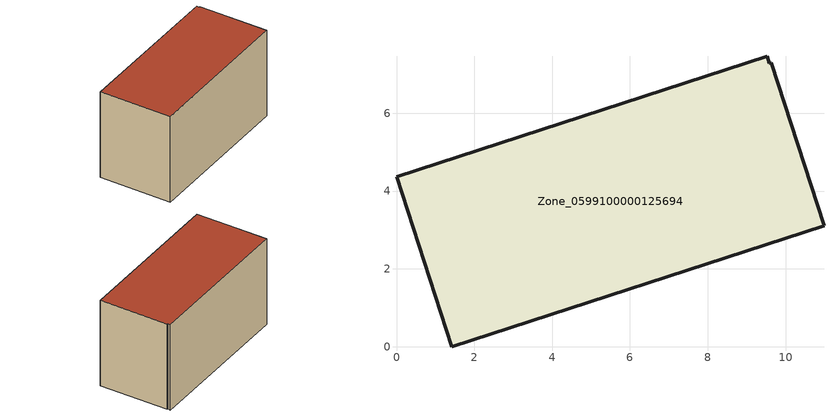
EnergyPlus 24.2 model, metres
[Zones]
Zone_0599100000125694
 floor ground (C_G): 1.42,0 0,4.37 9.52,7.46 9.57,7.29 9.63,7.3 10.99,3.11 z3.83
 wall outside (C_F): 1.42,0 10.99,3.11 9.63,7.3 9.57,7.29 9.52,7.46 0,4.37 1.42,0 z3.83:9.59
 roof outside (C_R): 0,4.37 1.42,0 10.99,3.11 9.63,7.3 9.57,7.29 9.52,7.46 z9.59
[BUILDING]
Pand.0599100000125694: North Axis=0; Terrain=City; Loads Convergence Tolerance Value=0.04; Temperature Convergence Tolerance Value=0.4; Solar Distribution=FullExterior; Maximum Number of Warmup Days=25; Minimum Number of Warmup Days=1
[Site:Location]
Rotterdam.The.Hague.AP_ZH_NLD Design_Conditions: Latitude=51.96; Longitude=4.45; Time Zone=1; Elevation=-4.5
[SITE:GROUNDTEMPERATURE:BUILDINGSURFACE]
18, 18, 18, 18, 18, 18, 18, 18, 18, 18, 18, 18
[MATERIAL] Thermal Absorptance=0.9; Solar Absorptance=0.7; Visible Absorptance=0.7
Name | Roughness | Thickness | Conductivity | Density | Specific Heat
G.TI.1946-1964 | MediumSmooth | 0.15 | 1 | 540 | 1210
F.TI.1946-1964 | Rough | 0.3 | 0.857143 | 1920 | 840
R.TI.1946-1964 | MediumRough | 0.2 | 0.277778 | 1500 | 1000
[CONSTRUCTION]
C_G: G.TI.1946-1964
C_F: F.TI.1946-1964
C_R: R.TI.1946-1964
[ZONE]
Zone_0599100000125694: Type=1; Multiplier=1; Ceiling Height=Autocalculate; Volume=Autocalculate; Floor Area=autocalculate; Part of Total Floor Area=Yes
[ZONEINFILTRATION:DESIGNFLOWRATE]
Infil_Zone_0599100000125694: Zone or ZoneList or Space or SpaceList=Zone_0599100000125694; Schedule=AlwaysOn; Design Flow Rate Calculation Method=Flow/Area; Flow Rate per Floor Area=0.003; Constant Term Coefficient=1; Temperature Term Coefficient=0; Velocity Term Coefficient=0; Velocity Squared Term Coefficient=0
[HVACTEMPLATE:ZONE:IDEALLOADSAIRSYSTEM]
Zone_0599100000125694: Maximum Heating Supply Air Temperature=50; Minimum Cooling Supply Air Temperature=13; Maximum Heating Supply Air Humidity Ratio=0.0156; Minimum Cooling Supply Air Humidity Ratio=0.0077; Heating Limit=NoLimit; Cooling Limit=NoLimit; Dehumidification Control Type=ConstantSensibleHeatRatio; Cooling Sensible Heat Ratio=0.7; Dehumidification Setpoint=60; Humidification Control Type=None; Humidification Setpoint=30; Outdoor Air Method=None; Outdoor Air Flow Rate per Person=0.00944; Outdoor Air Flow Rate per Zone Floor Area=0; Outdoor Air Flow Rate per Zone=0; Demand Controlled Ventilation Type=None; Outdoor Air Economizer Type=NoEconomizer; Heat Recovery Type=None; Sensible Heat Recovery Effectiveness=0.7; Latent Heat Recovery Effectiveness=0.65
[ZONECONTROL:THERMOSTAT]
ThermostatControl_Zone_0599100000125694: Zone or ZoneList=Zone_0599100000125694; Control Type Schedule=DualSetpointControlType; Control 1=Thermostat_Zone_0599100000125694; Temperature Difference Between Cutout And Setpoint=0
[THERMOSTATSETPOINT:DUALSETPOINT]
Thermostat_Zone_0599100000125694: Heating Setpoint Temperature Schedule=HeatingSetpoint_Zone_0599100000125694; Cooling Setpoint Temperature Schedule=CoolingSetpoint_Zone_0599100000125694
[SCHEDULE:COMPACT]
HeatingSetpoint_Zone_0599100000125694: Through: 12/31, For: AllDays, Until: 24:00, 21
CoolingSetpoint_Zone_0599100000125694: Through: 12/31, For: AllDays, Until: 24:00, 24
DualSetpointControlType: Through: 12/31, For: AllDays, Until: 24:00, 4
AlwaysOn: Through: 12/31, For: AllDays, Until: 24:00, 1
